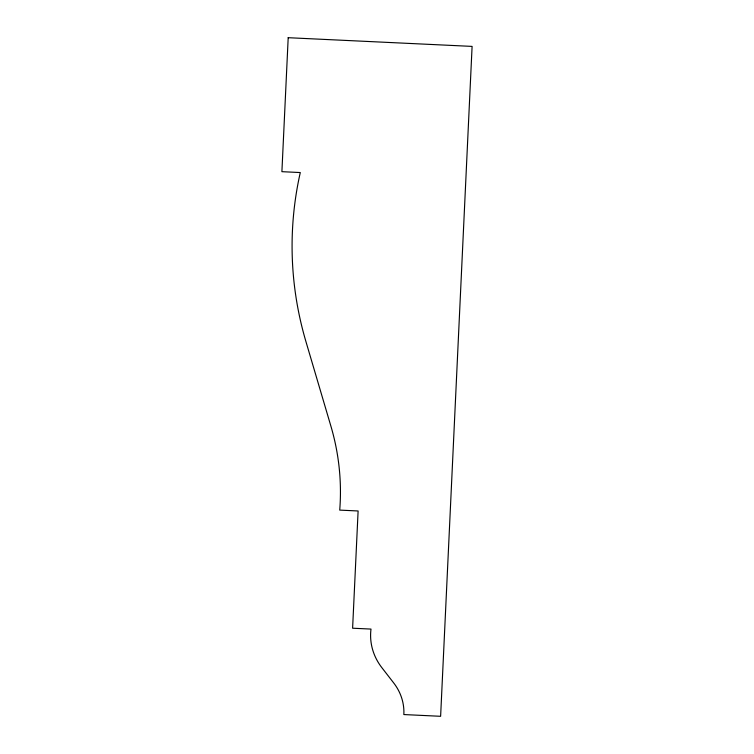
<?xml version="1.0" encoding="UTF-8"?>
<svg xmlns="http://www.w3.org/2000/svg" width="754" height="754" viewBox="0 0 754 754"><rect width="100%" height="100%" fill="white"/><g stroke="black" fill="none" stroke-linecap="round" stroke-linejoin="round"><path stroke-width="1.13" d="M288.198 37.7L281.902 171.676L300.29 172.553A402.325 366.387 2.8 0 0 305.954 341.656L330.883 426.095A277.208 252.449 2.8 0 1 339.724 510.109L358.112 510.976L352.608 628.214L370.996 629.081A60.914 55.466 2.8 0 0 381.844 667.648L393.72 682.973A55.136 50.207 2.8 0 1 403.842 714.556L440.619 716.3L472.098 46.399L288.198 37.7"/></g></svg>
